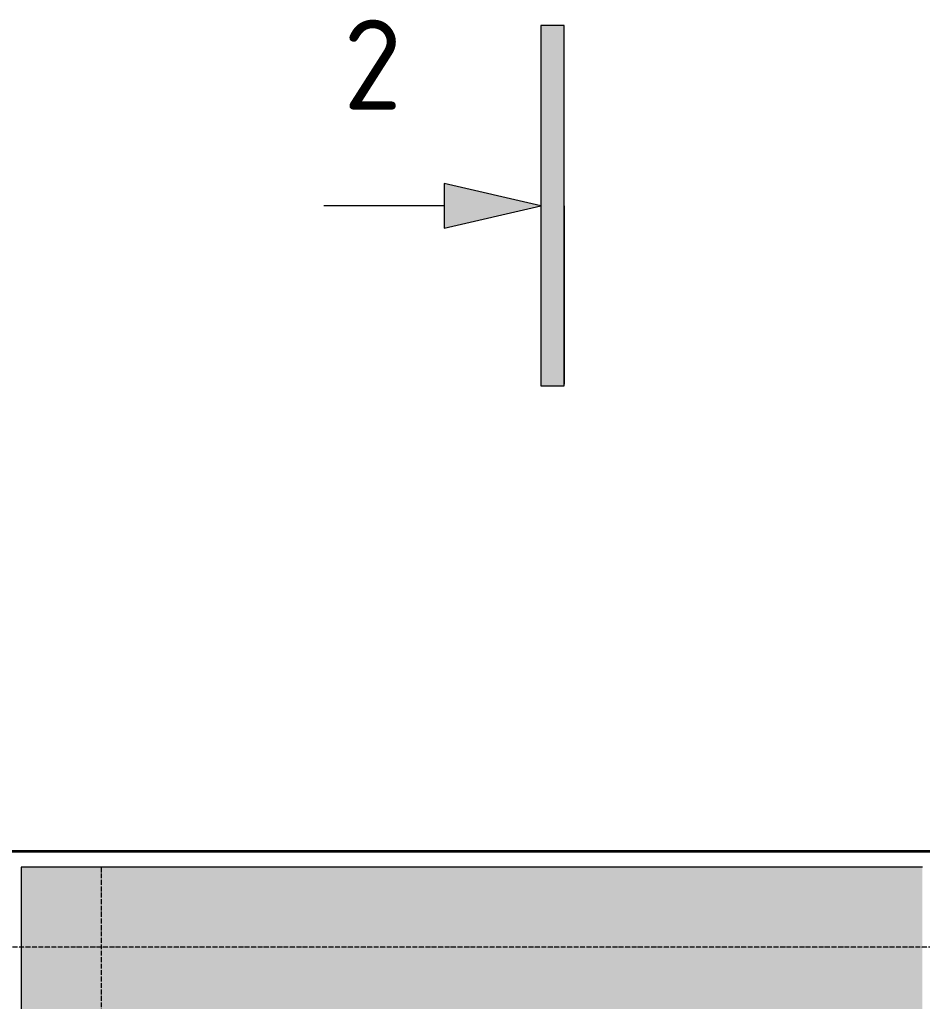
# Model space of a CAD drawing. Header units: millimetres. Extents: x -3455 to 18297, y 115676 to 128916.
# Drawn here: x -204 to 2050, y 126464 to 128916 of the extents above; entities that cross this region are included whole.
import ezdxf

# ---------------------------------------------------------------- set-up
doc = ezdxf.new("R2010")
doc.units = ezdxf.units.MM
doc.linetypes.add('Осевая 12-2-2', pattern=[16, 12, -2, 0, -2])
doc.linetypes.add('Штрих', pattern=[6.35, 3.175, -3.175])
for name, color, linetype, lineweight in [('A-WALL', 8, 'Continuous', 13), ('A-WALL-PATT', 8, 'Continuous', 13), ('G-ANNO-SYMB', 8, 'Штрих', 13), ('S-GRID', 8, 'Continuous', 13), ('АР_подложка', 8, 'Continuous', 13)]:
    doc.layers.add(name, color=color, linetype=linetype, lineweight=lineweight)
doc.styles.add('GOST Common', font='GOST_Common.ttf', dxfattribs={"height": 225})

# ---------------------------------------------------------------- blocks, each defined once
blk = doc.blocks.new('Разрез - Снизу-1538601-Планировочное решение')
at = {"layer": 'G-ANNO-SYMB', "linetype": 'Continuous'}
for points in [[(-6, 0), (6, 0), (6, -0.784), (-6, -0.784)], [(-0.743, -4), (0, -0.784), (0.743, -4)]]:
    blk.add_hatch(color=256, dxfattribs=at).paths.add_polyline_path(points)
for p, q in [((-6, 0), (-6, -0.784)), ((6, 0), (-6, 0)), ((6, -0.784), (6, 0)), ((-6, -0.784), (6, -0.784)), ((0, -0.784), (-0.743, -4)), ((0.743, -4), (0, -0.784)), ((-0.743, -4), (0.743, -4)), ((0, -4), (0, -8))]:
    blk.add_line(p, q, dxfattribs=at)
blk = doc.blocks.new('АР_bath')
at = {"layer": 'A-WALL-PATT', "lineweight": 9}
h = blk.add_hatch(dxfattribs=at)
h.set_pattern_fill('FP_1', color=256, style=0, pattern_type=2)
h.set_pattern_definition([(0, (0, 0), (571.5, 571.5), [71.437, -500.062]), (90, (0, 0), (-571.5, 571.5), [71.437, -500.062]), (135, (71.44, 0), (-571.501, 0), [101.028, -707.195]), (0, (71.44, 321.47), (571.5, 571.5), [71.437, -500.062]), (45, (107.16, 285.75), (0, 571.501), [50.514, -757.709]), (135, (107.16, 285.75), (-571.501, 0), [50.514, -757.709]), (0, (285.75, 464.34), (571.5, 571.5), [101.028, -470.472]), (45, (285.75, 464.34), (0, 571.501), [71.437, -736.786]), (135, (386.78, 464.34), (-571.501, 0), [71.437, -736.786]), (90, (392.9, 142.9), (-571.5, 571.5), [71.437, -500.062]), (45, (392.9, 142.88), (0, 571.501), [50.514, -757.709]), (135, (428.62, 178.6), (-571.501, 0), [50.514, -757.709]), (0, (71.44, 142.9), (571.5, 571.5), [35.719, -478.631]), (0, (500.06, 285.75), (571.5, 571.5), [35.719, -478.631]), (90, (321.47, 357.2), (-571.5, 571.5), [35.719, -478.631]), (135, (392.9, 35.7), (-571.501, 0), [50.514, -757.709]), (135, (142.88, 428.62), (-571.501, 0), [50.514, -757.709]), (45, (267.9, 187.52), (0, 571.501), [50.514, -757.709]), (90, (196.45, 71.44), (-571.5, 571.5), [8.93, -562.57]), (90, (223.24, 312.54), (-571.5, 571.5), [8.93, -562.57]), (90, (491.13, 410.77), (-571.5, 571.5), [8.93, -562.57]), (90, (500.06, 107.16), (-571.5, 571.5), [8.93, -562.57])])
h.paths.add_polyline_path([(14393, 11072.6), (17868.2, 11072.6), (17868.2, 11472.6), (12868.2, 11472.6), (12868.2, 11072.6), (14315, 11072.6)])
h.paths.add_polyline_path([(12668.2, 11072.6), (12668.2, 11472.6), (7568.2, 11472.6), (7568.2, 11072.6), (12598, 11072.6)])
h.paths.add_polyline_path([(4218.2, 11072.6), (4218.2, 11472.6), (1968.2, 11472.6), (1968.2, 11072.6), (4068.2, 11072.6)])
at = {"layer": 'A-WALL', "lineweight": 35}
blk.add_line((1928.2, 11512.6), (4508.2, 11512.6), dxfattribs=at)
at = {"layer": 'A-WALL'}
for p, q in [((4218.2, 11472.6), (1968.2, 11472.6)), ((1968.2, 11472.6), (1968.2, 8072.6))]:
    blk.add_line(p, q, dxfattribs=at)
at = {"layer": 'G-ANNO-SYMB', "linetype": 'Continuous'}
blk.add_line((3324, 13123.8), (3324, 12678), dxfattribs=at)
at = {"layer": 'S-GRID', "linetype": 'Осевая 12-2-2'}
for p, q in [((2168.2, 11472.6), (2168.2, 1288.7)), ((18268.2, 11272.6), (-101.7, 11272.6))]:
    blk.add_line(p, q, dxfattribs=at)
at = {"layer": 'G-ANNO-SYMB', "linetype": 'Continuous', "xscale": 74.99999999999996, "yscale": 74.99999999999996, "zscale": 74.99999999999996, "rotation": 269.9999999999995}
blk.add_blockref('Разрез - Снизу-1538601-Планировочное решение', (3324, 13123.8), dxfattribs=at)
at = {"layer": 'G-ANNO-SYMB', "linetype": 'Continuous', "insert": (2772.4, 13588.6), "char_height": 225, "width": 192.405, "attachment_point": 1, "style": 'GOST Common', "bg_fill": 3, "box_fill_scale": 0, "bg_fill_color": 256, "bg_fill_true_color": 3254780160, "bg_fill_transparency": 256}
blk.add_mtext('\\fGOST Common|b0|i0|c204|p34|;2', dxfattribs=at)

msp = doc.modelspace()

# ---------------------------------------------------------------- block references
at = {"layer": 'АР_подложка'}
msp.add_blockref('АР_bath', (-2168, 115327), dxfattribs=at)

doc.saveas('drawing.dxf')
